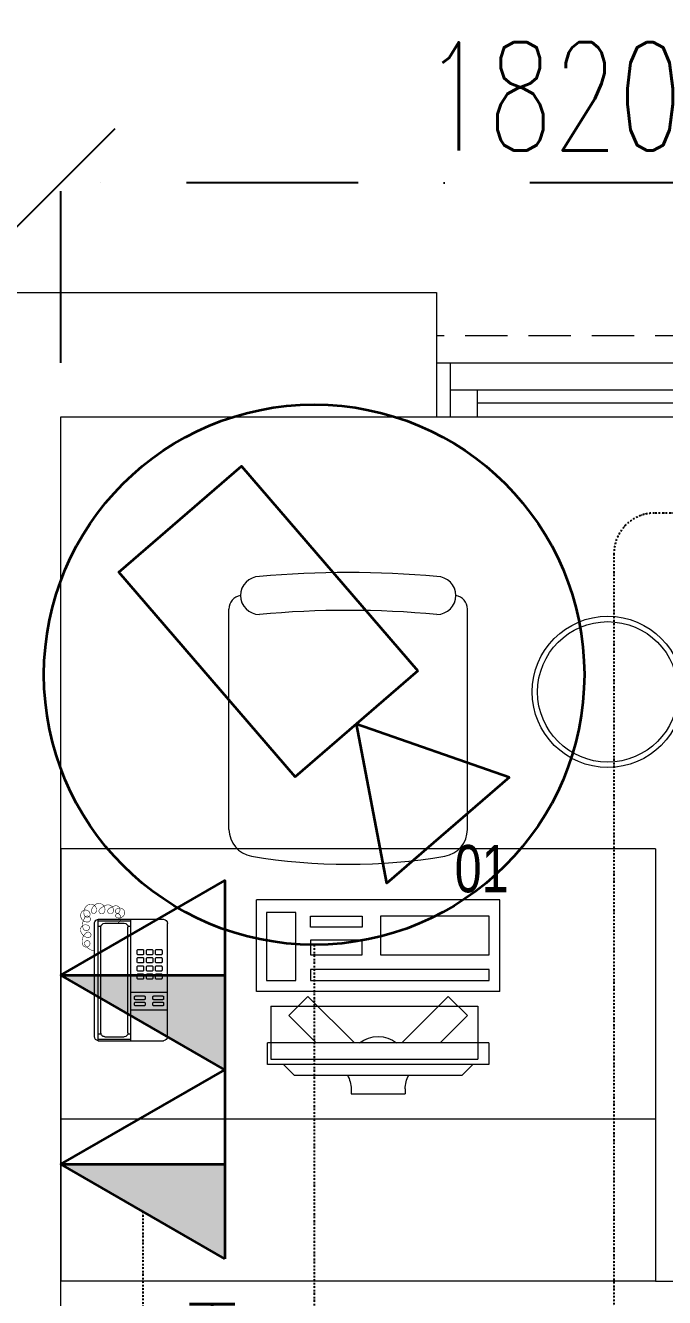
# Model space of a CAD drawing. Header units: inches. Extents: x -12418 to 57169, y -29325 to 19878.
# Drawn here: x 37112 to 38295, y 6942 to 9297 of the extents above; entities that cross this region are included whole.
import ezdxf

# ---------------------------------------------------------------- set-up
doc = ezdxf.new("R2010")
doc.units = ezdxf.units.IN
doc.header["$LTSCALE"] = 25
doc.header["$MEASUREMENT"] = 0
doc.linetypes.add('00-Ground Floor$0$HIDDEN2', pattern=[0.1875, 0.125, -0.0625])
doc.linetypes.add('DASHDOT', pattern=[25.4, 12.7, -6.35, 0, -6.35])
doc.layers.get('0').update_dxf_attribs({"color": 8})
doc.layers.get('Defpoints').update_dxf_attribs({"color": 8})
for name, color, linetype, lineweight in [('00-Ground Floor$0$72_EGR_EQP_TAG', 142, 'Continuous', 5), ('00-Ground Floor$0$Aluminum', 251, 'Continuous', 5), ('00-Ground Floor$0$LOADING', 253, 'Continuous', 5), ('00-Ground Floor$0$Proj', 251, 'Continuous', 5), ('00-Ground Floor$0$Walls', 251, 'Continuous', 5), ('E-LITE-CLNG-CNDT', 6, 'DASHDOT', 35), ('T-DATA-CLNG-COND', 51, 'DASHDOT', 25), ('T-DATA-DEVC-TYPE', 2, 'Continuous', 25), ('T-DATA-DIM', 251, 'DASHDOT', 25), ('T-DATA-DIM @ 100', 251, 'DASHDOT', 25), ('T-DATA-WALL @ 100', 33, 'Continuous', 35), ('T-SERT-CLNG @ 100', 60, 'Continuous', 35)]:
    doc.layers.add(name, color=color, linetype=linetype, lineweight=lineweight)
doc.styles.add('00-Ground Floor$0$X3G_ENTITY_257CFD', font='swisscl.ttf', dxfattribs={"height": 200})
doc.styles.add('DC_Simplex', font='SIMPLEX.shx', dxfattribs={"width": 0.7})
doc.dimstyles.new('DevCad-MM', dxfattribs={"dimscale": 0.01, "dimtxt": 2, "dimasz": 2, "dimexe": 1, "dimexo": 1, "dimgap": 0.6, "dimtad": 1, "dimdec": 0, "dimrnd": 10, "dimzin": 1, "dimdsep": 46, "dimtxsty": 'DC_Simplex', "dimblk1": 'OBLIQUE', "dimblk2": 'OBLIQUE', "dimsah": 1, "dimcen": 3, "dimclrd": 256, "dimclre": 256, "dimclrt": 45, "dimadec": 0, "dimazin": 0, "dimtfac": 1, "dimtdec": 0, "dimtix": 1, "dimtmove": 2, "dimatfit": 2, "dimldrblk": 'OBLIQUE', "dimfxl": 1, "dimtolj": 1, "dimtzin": 0, "dimarcsym": 0})

# ---------------------------------------------------------------- blocks, each defined once
blk = doc.blocks.new('00-Ground Floor$0$GF21021-P')
for p, q in [((-0.2207, 0.4756), (-0.2207, 0.0675)), ((0.2205, 0.4756), (0.2205, 0.0675))]:
    blk.add_line(p, q)
for centre, radius, start, end in [((-0.1707, 0.4756), 0.05, 99.6329, 180), ((-0.0001, -0.5295), 1.0695, 80.3671, 99.6329), ((0.1705, 0.4756), 0.05, 0, 80.3671), ((-0.1643, 0.0425), 0.0351, 90, 270), ((0, 1.8467), 1.7767, 264.6946, 275.3053), ((0.1641, 0.0425), 0.0351, 270, 90), ((-0.1957, 0.0675), 0.025, 180, 261.4721), ((0.1955, 0.0675), 0.025, 278.5279, 0), ((0, 1.8314), 1.8314, 264.8532, 275.147)]:
    blk.add_arc(centre, radius, start, end)
blk = doc.blocks.new('00-Ground Floor$0$DM20079-P')
at = {"color": 0}
for p, q in [((-0.0686, 0.217), (-0.0686, 0.008)), ((-0.0616, 0.225), (0.0594, 0.225)), ((-0.0616, 0.225), (-0.0616, 0)), ((-0.0616, 0.222), (-0.0016, 0.222)), ((-0.0616, 0.212), (-0.0565, 0.212)), ((-0.0496, 0.2175), (-0.0136, 0.2175)), ((-0.0068, 0.212), (-0.0016, 0.212)), ((-0.0016, 0.225), (-0.0016, 0)), ((0.0664, 0.217), (0.0664, 0.008)), ((-0.0566, 0.2105), (-0.0566, 0.0145)), ((-0.0066, 0.2105), (-0.0066, 0.0145)), ((-0.0016, 0.1675), (0.0664, 0.1675)), ((-0.0016, 0.135), (0.0664, 0.135)), ((-0.0616, 0.013), (-0.0565, 0.013)), ((-0.0616, 0.003), (-0.0016, 0.003)), ((-0.0594, 0), (0.0594, 0)), ((-0.0496, 0.0075), (-0.0136, 0.0075)), ((-0.0068, 0.013), (-0.0016, 0.013))]:
    blk.add_line(p, q, dxfattribs=at)
for points in [[(0.0074, 0.1605, 0.414214), (0.0054, 0.1585), (0.0054, 0.1555, 0.414214), (0.0074, 0.1535), (0.0234, 0.1535, 0.414214), (0.0254, 0.1555), (0.0254, 0.1585, 0.414214), (0.0234, 0.1605)], [(0.0234, 0.142, 0.414214), (0.0254, 0.144), (0.0254, 0.147, 0.414214), (0.0234, 0.149), (0.0074, 0.149, 0.414214), (0.0054, 0.147), (0.0054, 0.144, 0.414214), (0.0074, 0.142)], [(0.0574, 0.1535, 0.414214), (0.0594, 0.1555), (0.0594, 0.1585, 0.414214), (0.0574, 0.1605), (0.0414, 0.1605, 0.414214), (0.0394, 0.1585), (0.0394, 0.1555, 0.414214), (0.0414, 0.1535)], [(0.0574, 0.142, 0.414214), (0.0594, 0.144), (0.0594, 0.147, 0.414214), (0.0574, 0.149), (0.0414, 0.149, 0.414214), (0.0394, 0.147), (0.0394, 0.144, 0.414214), (0.0414, 0.142)], [(0.0104, 0.103, 0.414214), (0.0124, 0.101), (0.0204, 0.101, 0.414214), (0.0224, 0.103), (0.0224, 0.109, 0.414214), (0.0204, 0.111), (0.0124, 0.111, 0.414214), (0.0104, 0.109)], [(0.0104, 0.088, 0.414214), (0.0124, 0.086), (0.0204, 0.086, 0.414214), (0.0224, 0.088), (0.0224, 0.094, 0.414214), (0.0204, 0.096), (0.0124, 0.096, 0.414214), (0.0104, 0.094)], [(0.0274, 0.103, 0.414214), (0.0294, 0.101), (0.0374, 0.101, 0.414214), (0.0394, 0.103), (0.0394, 0.109, 0.414214), (0.0374, 0.111), (0.0294, 0.111, 0.414214), (0.0274, 0.109)], [(0.0274, 0.088, 0.414214), (0.0294, 0.086), (0.0374, 0.086, 0.414214), (0.0394, 0.088), (0.0394, 0.094, 0.414214), (0.0374, 0.096), (0.0294, 0.096, 0.414214), (0.0274, 0.094)], [(0.0444, 0.103, 0.414214), (0.0464, 0.101), (0.0544, 0.101, 0.414214), (0.0564, 0.103), (0.0564, 0.109, 0.414214), (0.0544, 0.111), (0.0464, 0.111, 0.414214), (0.0444, 0.109)], [(0.0444, 0.088, 0.414214), (0.0464, 0.086), (0.0544, 0.086, 0.414214), (0.0564, 0.088), (0.0564, 0.094, 0.414214), (0.0544, 0.096), (0.0464, 0.096, 0.414214), (0.0444, 0.094)], [(0.0104, 0.073, 0.414214), (0.0124, 0.071), (0.0204, 0.071, 0.414214), (0.0224, 0.073), (0.0224, 0.079, 0.414214), (0.0204, 0.081), (0.0124, 0.081, 0.414214), (0.0104, 0.079)], [(0.0274, 0.073, 0.414214), (0.0294, 0.071), (0.0374, 0.071, 0.414214), (0.0394, 0.073), (0.0394, 0.079, 0.414214), (0.0374, 0.081), (0.0294, 0.081, 0.414214), (0.0274, 0.079)], [(0.0444, 0.073, 0.414214), (0.0464, 0.071), (0.0544, 0.071, 0.414214), (0.0564, 0.073), (0.0564, 0.079, 0.414214), (0.0544, 0.081), (0.0464, 0.081, 0.414214), (0.0444, 0.079)], [(0.0104, 0.058, 0.414214), (0.0124, 0.056), (0.0204, 0.056, 0.414214), (0.0224, 0.058), (0.0224, 0.064, 0.414214), (0.0204, 0.066), (0.0124, 0.066, 0.414214), (0.0104, 0.064)], [(0.0274, 0.058, 0.414214), (0.0294, 0.056), (0.0374, 0.056, 0.414214), (0.0394, 0.058), (0.0394, 0.064, 0.414214), (0.0374, 0.066), (0.0294, 0.066, 0.414214), (0.0274, 0.064)], [(0.0444, 0.058, 0.414214), (0.0464, 0.056), (0.0544, 0.056, 0.414214), (0.0564, 0.058), (0.0564, 0.064, 0.414214), (0.0544, 0.066), (0.0464, 0.066, 0.414214), (0.0444, 0.064)]]:
    blk.add_lwpolyline(points, format="xyb", close=True, dxfattribs=at)
at = {"color": 0, "const_width": 0.001}
blk.add_lwpolyline([(-0.0686, 0.059, 0.184574), (-0.0861, 0.0478, 1.44364), (-0.0769, 0.0452, 0.837915), (-0.0907, 0.0465, 0.30536), (-0.0835, 0.0248, 1.584726), (-0.0815, 0.034, 0.253153), (-0.094, 0.0228, 0.874198), (-0.0776, 0.0142, 0.915253), (-0.0897, 0.0168, 0.223821), (-0.0874, -0.0011, 1.703343), (-0.0796, 0.005, 0.588962), (-0.0934, -0.0114, 0.717795), (-0.0769, -0.0108, 0.983104), (-0.0875, -0.0075, 0.326362), (-0.0815, -0.0259, 0.758716), (-0.0657, -0.0134, 0.906186), (-0.0743, -0.016, 0.189488), (-0.067, -0.0272, 0.7948), (-0.0506, -0.0127, 1.223996), (-0.0585, -0.0193, 0.072149), (-0.0473, -0.0259, 0.645886), (-0.0341, -0.0134, 1.366917), (-0.042, -0.0193, 0.078415), (-0.0315, -0.0246, 0.723006), (-0.0229, -0.0127, 1.105484), (-0.0289, -0.018, 0.327892), (-0.017, -0.0193, 0.446638), (-0.0144, -0.0068, 0.327263), (-0.0269, -0.0029, 1.240441), (-0.0229, -0.0094, 0.611307), (-0.0278, 0.0075)], format="xyb", dxfattribs=at)
at = {"color": 0}
for centre, radius, start, end in [((-0.0605, 0.217), 0.00813, 97.9633, 179.6649), ((-0.0496, 0.2105), 0.007, 90, 180), ((-0.0136, 0.2105), 0.007, 0, 90), ((0.0582, 0.217), 0.00813, 0.3351, 82.0367), ((-0.0605, 0.008), 0.00813, 180.3351, 277.9633), ((-0.0496, 0.0145), 0.007, 180, 270), ((-0.0136, 0.0145), 0.007, 270, 0), ((0.0582, 0.008), 0.00813, 277.9633, 359.6649)]:
    blk.add_arc(centre, radius, start, end, dxfattribs=at)
blk = doc.blocks.new('00-Ground Floor$0$WM00001-P')
at = {"layer": '00-Ground Floor$0$LOADING'}
for radius in [0.14, 0.13]:
    blk.add_circle((0, 0), radius, dxfattribs=at)
blk = doc.blocks.new('00-Ground Floor$0$ITCWLS1-P')
at = {"layer": '00-Ground Floor$0$LOADING'}
for p, q in [((-0.17, 0.45), (-0.17, 0)), ((-0.17, 0.45), (0, 0.45)), ((0, 0.45), (0, 0)), ((-0.2651, 0.43, 0), (-0.3051, 0.43, 0)), ((-0.3051, 0.43, 0), (-0.3051, 0.02, 0)), ((-0.2651, 0.43, 0), (-0.2651, 0.02, 0)), ((-0.1496, 0.4305), (-0.1291, 0.4305)), ((-0.1291, 0.4305), (-0.1291, 0.4089)), ((-0.197, 0.4094), (-0.295, 0.4094)), ((-0.295, 0.0264), (-0.295, 0.4094)), ((-0.197, 0.0264), (-0.197, 0.4094)), ((-0.3251, 0.38, 0), (-0.3051, 0.4, 0)), ((-0.3251, 0.38, 0), (-0.3251, 0.07, 0)), ((-0.3503, 0.275), (-0.3596, 0.275)), ((-0.3596, 0.175), (-0.3596, 0.275)), ((-0.3503, 0.175), (-0.3596, 0.175)), ((-0.3251, 0.07, 0), (-0.3051, 0.05, 0)), ((-0.197, 0.0264), (-0.295, 0.0264)), ((-0.3051, 0.02, 0), (-0.2651, 0.02, 0)), ((-0.17, 0), (0, 0))]:
    blk.add_line(p, q, dxfattribs=at)
at = {"layer": '00-Ground Floor$0$LOADING', "extrusion": (2.48281e-10, 3.18408e-10, -1)}
for p, q in [((-0.2651, 0.3395), (-0.2144, 0.3902)), ((-0.1791, 0.3548), (-0.2144, 0.3902)), ((-0.2651, 0.2688), (-0.1791, 0.3548))]:
    blk.add_line(p, q, dxfattribs=at)
at = {"layer": '00-Ground Floor$0$LOADING', "extrusion": (2.48281e-10, -3.18408e-10, -1)}
for p, q in [((-0.2651, 0.1812), (-0.1791, 0.0952)), ((-0.2651, 0.1105), (-0.2144, 0.0598)), ((-0.1791, 0.0952), (-0.2144, 0.0598))]:
    blk.add_line(p, q, dxfattribs=at)
at = {"layer": '00-Ground Floor$0$LOADING'}
for points in [[(-0.1291, 0.4089), (-0.1291, 0.1), (-0.1496, 0.1), (-0.1496, 0.4305)], [(-0.1496, 0.1), (-0.1496, 0.1), (-0.1496, 0.1), (-0.1496, 0.1), (-0.1496, 0.1), (-0.1496, 0.1), (-0.1496, 0.1), (-0.1496, 0.1), (-0.1496, 0.1)], [(-0.1496, 0.1), (-0.1496, 0.1), (-0.1496, 0.1), (-0.1496, 0.1), (-0.1496, 0.1), (-0.1496, 0.1), (-0.1496, 0.1), (-0.1496, 0.1), (-0.1496, 0.1), (-0.1496, 0.1), (-0.1496, 0.1), (-0.1496, 0.1), (-0.1496, 0.1), (-0.1496, 0.1), (-0.1496, 0.1), (-0.1496, 0.1), (-0.1496, 0.1), (-0.1496, 0.1)], [(-0.1496, 0.1), (-0.1496, 0.1), (-0.1496, 0.1), (-0.1496, 0.1), (-0.1496, 0.1), (-0.1496, 0.1), (-0.1496, 0.1), (-0.1496, 0.1), (-0.1496, 0.1), (-0.1496, 0.1)], [(-0.1496, 0.1), (-0.1496, 0.1), (-0.1496, 0.1), (-0.1496, 0.1), (-0.1496, 0.1), (-0.1496, 0.1), (-0.1496, 0.1)], [(-0.1496, 0.1), (-0.1496, 0.1), (-0.1496, 0.1), (-0.1496, 0.1), (-0.1496, 0.1), (-0.1496, 0.1), (-0.1496, 0.1), (-0.1496, 0.1), (-0.1496, 0.1), (-0.1496, 0.1)], [(-0.1496, 0.1), (-0.1496, 0.1), (-0.1496, 0.1), (-0.1496, 0.1), (-0.1496, 0.1), (-0.1496, 0.1), (-0.1496, 0.1), (-0.1496, 0.1), (-0.1496, 0.1), (-0.1496, 0.1), (-0.1496, 0.1), (-0.1496, 0.1), (-0.1496, 0.1), (-0.1496, 0.1), (-0.1496, 0.1)], [(-0.1496, 0.1), (-0.1496, 0.1), (-0.1496, 0.1), (-0.1496, 0.1), (-0.1496, 0.1), (-0.1496, 0.1), (-0.1496, 0.1), (-0.1496, 0.1), (-0.1496, 0.1), (-0.1496, 0.1)], [(-0.1496, 0.1), (-0.1496, 0.1), (-0.1496, 0.1), (-0.1496, 0.1), (-0.1496, 0.1), (-0.1496, 0.1), (-0.1496, 0.1), (-0.1496, 0.1), (-0.1496, 0.1), (-0.1496, 0.1)], [(-0.1496, 0.1), (-0.1496, 0.1), (-0.1496, 0.1), (-0.1496, 0.1), (-0.1496, 0.1), (-0.1496, 0.1), (-0.1496, 0.1), (-0.1496, 0.1), (-0.1496, 0.1), (-0.1496, 0.1), (-0.1496, 0.1), (-0.1496, 0.1), (-0.1496, 0.1), (-0.1496, 0.1), (-0.1496, 0.1), (-0.1496, 0.1), (-0.1496, 0.1), (-0.1496, 0.1), (-0.1496, 0.1), (-0.1496, 0.1), (-0.1496, 0.1), (-0.1496, 0.1), (-0.1496, 0.1), (-0.1496, 0.1), (-0.1496, 0.1), (-0.1496, 0.1), (-0.1496, 0.1), (-0.1496, 0.1), (-0.1496, 0.1), (-0.1496, 0.1), (-0.1496, 0.1), (-0.1496, 0.1), (-0.1496, 0.1), (-0.1496, 0.1), (-0.1496, 0.1), (-0.1496, 0.1), (-0.1496, 0.1), (-0.1496, 0.1), (-0.1496, 0.1), (-0.1496, 0.1), (-0.1496, 0.1), (-0.1496, 0.1), (-0.1496, 0.1), (-0.1496, 0.1), (-0.1496, 0.1), (-0.1496, 0.1), (-0.1496, 0.1), (-0.1496, 0.1), (-0.1496, 0.1), (-0.1496, 0.1), (-0.1496, 0.1), (-0.1496, 0.1), (-0.1496, 0.1), (-0.1496, 0.1)], [(-0.1496, 0.1), (-0.1496, 0.1), (-0.1496, 0.1), (-0.1496, 0.1), (-0.1496, 0.1), (-0.1496, 0.1), (-0.1496, 0.1), (-0.1496, 0.1), (-0.1496, 0.1), (-0.1496, 0.1), (-0.1496, 0.1), (-0.1496, 0.1), (-0.1496, 0.1), (-0.1496, 0.1), (-0.1496, 0.1), (-0.1496, 0.1), (-0.1496, 0.1), (-0.1496, 0.1), (-0.1496, 0.1), (-0.1496, 0.1), (-0.1496, 0.1), (-0.1496, 0.1), (-0.1496, 0.1), (-0.1496, 0.1), (-0.1496, 0.1), (-0.1496, 0.1), (-0.1496, 0.1), (-0.1496, 0.1), (-0.1496, 0.1), (-0.1496, 0.1), (-0.1496, 0.1), (-0.1496, 0.1), (-0.1496, 0.1), (-0.1496, 0.1), (-0.1496, 0.1), (-0.1496, 0.1), (-0.1496, 0.1), (-0.1496, 0.1), (-0.1496, 0.1), (-0.1496, 0.1), (-0.1496, 0.1), (-0.1496, 0.1), (-0.1496, 0.1), (-0.1496, 0.1), (-0.1496, 0.1), (-0.1496, 0.1), (-0.1496, 0.1), (-0.1496, 0.1), (-0.1496, 0.1), (-0.1496, 0.1), (-0.1496, 0.1), (-0.1496, 0.1), (-0.1496, 0.1), (-0.1496, 0.1), (-0.1496, 0.1), (-0.1496, 0.1), (-0.1496, 0.1), (-0.1496, 0.1), (-0.1496, 0.1), (-0.1496, 0.1), (-0.1496, 0.1), (-0.1496, 0.1), (-0.1496, 0.1), (-0.1496, 0.1), (-0.1496, 0.1), (-0.1496, 0.1), (-0.1496, 0.1), (-0.1496, 0.1), (-0.1496, 0.1), (-0.1496, 0.1), (-0.1496, 0.1), (-0.1496, 0.1), (-0.1496, 0.1), (-0.1496, 0.1), (-0.1496, 0.1), (-0.1496, 0.1), (-0.1496, 0.1), (-0.1496, 0.1), (-0.1496, 0.1), (-0.1496, 0.1), (-0.1496, 0.1), (-0.1496, 0.1), (-0.1496, 0.1), (-0.1496, 0.1), (-0.1496, 0.1), (-0.1496, 0.1), (-0.1496, 0.1), (-0.1496, 0.1), (-0.1496, 0.1)], [(-0.1496, 0.1), (-0.1496, 0.1), (-0.1496, 0.1), (-0.1496, 0.1), (-0.1496, 0.1), (-0.1496, 0.1), (-0.1496, 0.1), (-0.1496, 0.1), (-0.1496, 0.1), (-0.1496, 0.1), (-0.1496, 0.1), (-0.1496, 0.1)], [(-0.1496, 0.1), (-0.1496, 0.1), (-0.1496, 0.1), (-0.1496, 0.1), (-0.1496, 0.1), (-0.1496, 0.1), (-0.1496, 0.1)], [(-0.1496, 0.1), (-0.1496, 0.1), (-0.1496, 0.1), (-0.1496, 0.1), (-0.1496, 0.1), (-0.1496, 0.1), (-0.1496, 0.1), (-0.1496, 0.1), (-0.1496, 0.1), (-0.1496, 0.1), (-0.1496, 0.1), (-0.1496, 0.1), (-0.1496, 0.1), (-0.1496, 0.1), (-0.1496, 0.1), (-0.1496, 0.1), (-0.1496, 0.1)], [(-0.1496, 0.1), (-0.1496, 0.1), (-0.1496, 0.1), (-0.1496, 0.1), (-0.1496, 0.1), (-0.1496, 0.1), (-0.1496, 0.1), (-0.1496, 0.1), (-0.1496, 0.1), (-0.1496, 0.1), (-0.1496, 0.1), (-0.1496, 0.1), (-0.1496, 0.1), (-0.1496, 0.1), (-0.1496, 0.1), (-0.1496, 0.1), (-0.1496, 0.1), (-0.1496, 0.1), (-0.1496, 0.1), (-0.1496, 0.1), (-0.1496, 0.1), (-0.1496, 0.1), (-0.1496, 0.1), (-0.1496, 0.1), (-0.1496, 0.1), (-0.1496, 0.1), (-0.1496, 0.1), (-0.1496, 0.1), (-0.1496, 0.1), (-0.1496, 0.1), (-0.1496, 0.1), (-0.1496, 0.1), (-0.1496, 0.1), (-0.1496, 0.1), (-0.1496, 0.1), (-0.1496, 0.1), (-0.1496, 0.1), (-0.1496, 0.1), (-0.1496, 0.1), (-0.1496, 0.1), (-0.1496, 0.1), (-0.1496, 0.1), (-0.1496, 0.1), (-0.1496, 0.1), (-0.1496, 0.1), (-0.1496, 0.1), (-0.1496, 0.1), (-0.1496, 0.1), (-0.1496, 0.1), (-0.1496, 0.1), (-0.1496, 0.1), (-0.1496, 0.1), (-0.1496, 0.1), (-0.1496, 0.1), (-0.1496, 0.1), (-0.1496, 0.1), (-0.1496, 0.1), (-0.1496, 0.1), (-0.1496, 0.1), (-0.1496, 0.1), (-0.1496, 0.1), (-0.1496, 0.1), (-0.1496, 0.1), (-0.1496, 0.1), (-0.1496, 0.1), (-0.1496, 0.1), (-0.1496, 0.1), (-0.1496, 0.1), (-0.1496, 0.1), (-0.1496, 0.1), (-0.1496, 0.1), (-0.1496, 0.1), (-0.1496, 0.1), (-0.1496, 0.1), (-0.1496, 0.1), (-0.1496, 0.1), (-0.1496, 0.1), (-0.1496, 0.1), (-0.1496, 0.1), (-0.1496, 0.1), (-0.1496, 0.1), (-0.1496, 0.1), (-0.1496, 0.1), (-0.1496, 0.1), (-0.1496, 0.1), (-0.1496, 0.1), (-0.1496, 0.1), (-0.1496, 0.1), (-0.1496, 0.1), (-0.1496, 0.1), (-0.1496, 0.1), (-0.1496, 0.1), (-0.1496, 0.1), (-0.1496, 0.1), (-0.1496, 0.1), (-0.1496, 0.1), (-0.1496, 0.1), (-0.1496, 0.1), (-0.1496, 0.1), (-0.1496, 0.1), (-0.1496, 0.1), (-0.1496, 0.1), (-0.1496, 0.1), (-0.1496, 0.1), (-0.1496, 0.1), (-0.1496, 0.1), (-0.1496, 0.1), (-0.1496, 0.1), (-0.1496, 0.1), (-0.1496, 0.1), (-0.1496, 0.1)], [(-0.1496, 0.1), (-0.1496, 0.1), (-0.1496, 0.1), (-0.1496, 0.1), (-0.1496, 0.1), (-0.1496, 0.1), (-0.1496, 0.1), (-0.1496, 0.1)]]:
    blk.add_lwpolyline(points, dxfattribs=at)
for points in [[(-0.1019, 0.4305), (-0.0304, 0.4305), (-0.0304, 0.2294), (-0.1019, 0.2294)], [(-0.1019, 0.1954), (-0.0747, 0.1954), (-0.0747, 0.1), (-0.1019, 0.1)], [(-0.0304, 0.1954), (-0.0508, 0.1954), (-0.0508, 0.1), (-0.0304, 0.1)], [(-0.1496, 0.1), (-0.1496, 0.1), (-0.1496, 0.1), (-0.1496, 0.1), (-0.1496, 0.1), (-0.1496, 0.1), (-0.1496, 0.1), (-0.1496, 0.1), (-0.1496, 0.1), (-0.1496, 0.1), (-0.1496, 0.1), (-0.1496, 0.1), (-0.1496, 0.1), (-0.1496, 0.1), (-0.1496, 0.1), (-0.1496, 0.1), (-0.1496, 0.1), (-0.1496, 0.1), (-0.1496, 0.1), (-0.1496, 0.1), (-0.1496, 0.1), (-0.1496, 0.1), (-0.1496, 0.1), (-0.1496, 0.1), (-0.1496, 0.1), (-0.1496, 0.1), (-0.1496, 0.1), (-0.1496, 0.1), (-0.1496, 0.1), (-0.1496, 0.1), (-0.1496, 0.1), (-0.1496, 0.1), (-0.1496, 0.1), (-0.1496, 0.1), (-0.1496, 0.1), (-0.1496, 0.1), (-0.1496, 0.1), (-0.1496, 0.1), (-0.1496, 0.1), (-0.1496, 0.1), (-0.1496, 0.1), (-0.1496, 0.1), (-0.1496, 0.1), (-0.1496, 0.1), (-0.1496, 0.1), (-0.1496, 0.1), (-0.1496, 0.1), (-0.1496, 0.1), (-0.1496, 0.1), (-0.1496, 0.1), (-0.1496, 0.1), (-0.1496, 0.1), (-0.1496, 0.1), (-0.1496, 0.1), (-0.1496, 0.1), (-0.1496, 0.1), (-0.1496, 0.1), (-0.1496, 0.1), (-0.1496, 0.1), (-0.1496, 0.1), (-0.1496, 0.1), (-0.1496, 0.1), (-0.1496, 0.1), (-0.1496, 0.1), (-0.1496, 0.1), (-0.1496, 0.1), (-0.1496, 0.1), (-0.1496, 0.1), (-0.1496, 0.1), (-0.1496, 0.1), (-0.1496, 0.1), (-0.1496, 0.1), (-0.1496, 0.1), (-0.1496, 0.1), (-0.1496, 0.1), (-0.1496, 0.1), (-0.1496, 0.1), (-0.1496, 0.1), (-0.1496, 0.1), (-0.1496, 0.1), (-0.1496, 0.1), (-0.1496, 0.1), (-0.1496, 0.1), (-0.1496, 0.1), (-0.1496, 0.1), (-0.1496, 0.1), (-0.1496, 0.1), (-0.1496, 0.1), (-0.1496, 0.1), (-0.1496, 0.1), (-0.1496, 0.1), (-0.1496, 0.1), (-0.1496, 0.1), (-0.1496, 0.1), (-0.1496, 0.1), (-0.1496, 0.1), (-0.1496, 0.1), (-0.1496, 0.1), (-0.1496, 0.1), (-0.1496, 0.1), (-0.1496, 0.1), (-0.1496, 0.1), (-0.1496, 0.1), (-0.1496, 0.1), (-0.1496, 0.1), (-0.1496, 0.1), (-0.1496, 0.1), (-0.1496, 0.1), (-0.1496, 0.1), (-0.1496, 0.1), (-0.1496, 0.1), (-0.1496, 0.1), (-0.1496, 0.1), (-0.1496, 0.1), (-0.1496, 0.1), (-0.1496, 0.1), (-0.1496, 0.1), (-0.1496, 0.1), (-0.1496, 0.1), (-0.1496, 0.1), (-0.1496, 0.1), (-0.1496, 0.1), (-0.1496, 0.1), (-0.1496, 0.1), (-0.1496, 0.1), (-0.1496, 0.1), (-0.1496, 0.1), (-0.1496, 0.1), (-0.1496, 0.1), (-0.1496, 0.1), (-0.1496, 0.1), (-0.1496, 0.1), (-0.1496, 0.1), (-0.1496, 0.1), (-0.1496, 0.1), (-0.1496, 0.1), (-0.1496, 0.1), (-0.1496, 0.1), (-0.1496, 0.1), (-0.1496, 0.1), (-0.1496, 0.1), (-0.1496, 0.1), (-0.1496, 0.1), (-0.1496, 0.1), (-0.1496, 0.1), (-0.1496, 0.1), (-0.1496, 0.1), (-0.1496, 0.1), (-0.1496, 0.1), (-0.1496, 0.1), (-0.1496, 0.1), (-0.1496, 0.1), (-0.1496, 0.1), (-0.1496, 0.1), (-0.1496, 0.1), (-0.1496, 0.1), (-0.1496, 0.1), (-0.1496, 0.1), (-0.1496, 0.1), (-0.1496, 0.1), (-0.1496, 0.1), (-0.1496, 0.1), (-0.1496, 0.1), (-0.1496, 0.1), (-0.1496, 0.1), (-0.1496, 0.1), (-0.1496, 0.1), (-0.1496, 0.1), (-0.1496, 0.1), (-0.1496, 0.1), (-0.1496, 0.1), (-0.1496, 0.1), (-0.1496, 0.1), (-0.1496, 0.1), (-0.1496, 0.1), (-0.1496, 0.1), (-0.1496, 0.1), (-0.1496, 0.1), (-0.1496, 0.1), (-0.1496, 0.1), (-0.1496, 0.1), (-0.1496, 0.1), (-0.1496, 0.1), (-0.1496, 0.1), (-0.1496, 0.1), (-0.1496, 0.1), (-0.1496, 0.1), (-0.1496, 0.1), (-0.1496, 0.1), (-0.1496, 0.1), (-0.1496, 0.1), (-0.1496, 0.1), (-0.1496, 0.1), (-0.1496, 0.1), (-0.1496, 0.1), (-0.1496, 0.1), (-0.1496, 0.1), (-0.1496, 0.1), (-0.1496, 0.1), (-0.1496, 0.1), (-0.1496, 0.1), (-0.1496, 0.1), (-0.1496, 0.1), (-0.1496, 0.1), (-0.1496, 0.1), (-0.1496, 0.1), (-0.1496, 0.1), (-0.1496, 0.1), (-0.1496, 0.1), (-0.1496, 0.1), (-0.1496, 0.1), (-0.1496, 0.1), (-0.1496, 0.1), (-0.1496, 0.1), (-0.1496, 0.1), (-0.1496, 0.1), (-0.1496, 0.1), (-0.1496, 0.1), (-0.1496, 0.1), (-0.1496, 0.1), (-0.1496, 0.1), (-0.1496, 0.1), (-0.1496, 0.1), (-0.1496, 0.1), (-0.1496, 0.1), (-0.1496, 0.1), (-0.1496, 0.1), (-0.1496, 0.1), (-0.1496, 0.1), (-0.1496, 0.1), (-0.1496, 0.1), (-0.1496, 0.1), (-0.1496, 0.1), (-0.1496, 0.1), (-0.1496, 0.1), (-0.1496, 0.1), (-0.1496, 0.1), (-0.1496, 0.1), (-0.1496, 0.1), (-0.1496, 0.1), (-0.1496, 0.1), (-0.1496, 0.1), (-0.1496, 0.1), (-0.1496, 0.1), (-0.1496, 0.1), (-0.1496, 0.1), (-0.1496, 0.1), (-0.1496, 0.1), (-0.1496, 0.1), (-0.1496, 0.1), (-0.1496, 0.1), (-0.1496, 0.1), (-0.1496, 0.1), (-0.1496, 0.1), (-0.1496, 0.1), (-0.1496, 0.1), (-0.1496, 0.1), (-0.1496, 0.1), (-0.1496, 0.1), (-0.1496, 0.1), (-0.1496, 0.1), (-0.1496, 0.1), (-0.1496, 0.1), (-0.1496, 0.1), (-0.1496, 0.1), (-0.1496, 0.1), (-0.1496, 0.1), (-0.1496, 0.1), (-0.1496, 0.1), (-0.1496, 0.1), (-0.1496, 0.1), (-0.1496, 0.1), (-0.1496, 0.1), (-0.1496, 0.1), (-0.1496, 0.1), (-0.1496, 0.1), (-0.1496, 0.1)], [(-0.1496, 0.1), (-0.1496, 0.1), (-0.1496, 0.1), (-0.1496, 0.1), (-0.1496, 0.1), (-0.1496, 0.1), (-0.1496, 0.1), (-0.1496, 0.1), (-0.1496, 0.1), (-0.1496, 0.1), (-0.1496, 0.1), (-0.1496, 0.1), (-0.1496, 0.1), (-0.1496, 0.1), (-0.1496, 0.1), (-0.1496, 0.1), (-0.1496, 0.1), (-0.1496, 0.1), (-0.1496, 0.1), (-0.1496, 0.1), (-0.1496, 0.1), (-0.1496, 0.1), (-0.1496, 0.1), (-0.1496, 0.1), (-0.1496, 0.1), (-0.1496, 0.1), (-0.1496, 0.1), (-0.1496, 0.1), (-0.1496, 0.1), (-0.1496, 0.1), (-0.1496, 0.1), (-0.1496, 0.1), (-0.1496, 0.1), (-0.1496, 0.1), (-0.1496, 0.1), (-0.1496, 0.1), (-0.1496, 0.1), (-0.1496, 0.1), (-0.1496, 0.1), (-0.1496, 0.1), (-0.1496, 0.1), (-0.1496, 0.1), (-0.1496, 0.1), (-0.1496, 0.1), (-0.1496, 0.1), (-0.1496, 0.1), (-0.1496, 0.1), (-0.1496, 0.1), (-0.1496, 0.1), (-0.1496, 0.1), (-0.1496, 0.1), (-0.1496, 0.1), (-0.1496, 0.1), (-0.1496, 0.1), (-0.1496, 0.1), (-0.1496, 0.1), (-0.1496, 0.1), (-0.1496, 0.1), (-0.1496, 0.1), (-0.1496, 0.1), (-0.1496, 0.1), (-0.1496, 0.1), (-0.1496, 0.1), (-0.1496, 0.1), (-0.1496, 0.1), (-0.1496, 0.1), (-0.1496, 0.1), (-0.1496, 0.1), (-0.1496, 0.1), (-0.1496, 0.1), (-0.1496, 0.1), (-0.1496, 0.1), (-0.1496, 0.1), (-0.1496, 0.1), (-0.1496, 0.1), (-0.1496, 0.1), (-0.1496, 0.1), (-0.1496, 0.1), (-0.1496, 0.1), (-0.1496, 0.1), (-0.1496, 0.1), (-0.1496, 0.1), (-0.1496, 0.1), (-0.1496, 0.1), (-0.1496, 0.1), (-0.1496, 0.1), (-0.1496, 0.1), (-0.1496, 0.1), (-0.1496, 0.1), (-0.1496, 0.1), (-0.1496, 0.1), (-0.1496, 0.1), (-0.1496, 0.1), (-0.1496, 0.1), (-0.1496, 0.1), (-0.1496, 0.1), (-0.1496, 0.1), (-0.1496, 0.1), (-0.1496, 0.1), (-0.1496, 0.1), (-0.1496, 0.1), (-0.1496, 0.1), (-0.1496, 0.1), (-0.1496, 0.1), (-0.1496, 0.1), (-0.1496, 0.1), (-0.1496, 0.1), (-0.1496, 0.1), (-0.1496, 0.1), (-0.1496, 0.1), (-0.1496, 0.1), (-0.1496, 0.1), (-0.1496, 0.1), (-0.1496, 0.1), (-0.1496, 0.1), (-0.1496, 0.1), (-0.1496, 0.1), (-0.1496, 0.1), (-0.1496, 0.1), (-0.1496, 0.1), (-0.1496, 0.1), (-0.1496, 0.1), (-0.1496, 0.1), (-0.1496, 0.1), (-0.1496, 0.1), (-0.1496, 0.1), (-0.1496, 0.1), (-0.1496, 0.1), (-0.1496, 0.1), (-0.1496, 0.1), (-0.1496, 0.1), (-0.1496, 0.1), (-0.1496, 0.1), (-0.1496, 0.1), (-0.1496, 0.1), (-0.1496, 0.1), (-0.1496, 0.1), (-0.1496, 0.1), (-0.1496, 0.1), (-0.1496, 0.1), (-0.1496, 0.1), (-0.1496, 0.1), (-0.1496, 0.1), (-0.1496, 0.1), (-0.1496, 0.1), (-0.1496, 0.1), (-0.1496, 0.1), (-0.1496, 0.1), (-0.1496, 0.1), (-0.1496, 0.1), (-0.1496, 0.1), (-0.1496, 0.1), (-0.1496, 0.1), (-0.1496, 0.1), (-0.1496, 0.1), (-0.1496, 0.1), (-0.1496, 0.1), (-0.1496, 0.1), (-0.1496, 0.1), (-0.1496, 0.1), (-0.1496, 0.1), (-0.1496, 0.1), (-0.1496, 0.1), (-0.1496, 0.1), (-0.1496, 0.1), (-0.1496, 0.1), (-0.1496, 0.1), (-0.1496, 0.1), (-0.1496, 0.1), (-0.1496, 0.1), (-0.1496, 0.1), (-0.1496, 0.1), (-0.1496, 0.1), (-0.1496, 0.1), (-0.1496, 0.1), (-0.1496, 0.1), (-0.1496, 0.1), (-0.1496, 0.1), (-0.1496, 0.1), (-0.1496, 0.1), (-0.1496, 0.1), (-0.1496, 0.1), (-0.1496, 0.1), (-0.1496, 0.1), (-0.1496, 0.1), (-0.1496, 0.1), (-0.1496, 0.1), (-0.1496, 0.1), (-0.1496, 0.1), (-0.1496, 0.1), (-0.1496, 0.1), (-0.1496, 0.1), (-0.1496, 0.1), (-0.1496, 0.1), (-0.1496, 0.1), (-0.1496, 0.1), (-0.1496, 0.1), (-0.1496, 0.1), (-0.1496, 0.1), (-0.1496, 0.1), (-0.1496, 0.1), (-0.1496, 0.1), (-0.1496, 0.1), (-0.1496, 0.1), (-0.1496, 0.1), (-0.1496, 0.1), (-0.1496, 0.1), (-0.1496, 0.1), (-0.1496, 0.1), (-0.1496, 0.1), (-0.1496, 0.1), (-0.1496, 0.1), (-0.1496, 0.1), (-0.1496, 0.1)], [(-0.1496, 0.1), (-0.1496, 0.1), (-0.1496, 0.1), (-0.1496, 0.1), (-0.1496, 0.1), (-0.1496, 0.1), (-0.1496, 0.1), (-0.1496, 0.1), (-0.1496, 0.1), (-0.1496, 0.1), (-0.1496, 0.1), (-0.1496, 0.1), (-0.1496, 0.1), (-0.1496, 0.1), (-0.1496, 0.1), (-0.1496, 0.1), (-0.1496, 0.1), (-0.1496, 0.1), (-0.1496, 0.1), (-0.1496, 0.1), (-0.1496, 0.1), (-0.1496, 0.1), (-0.1496, 0.1), (-0.1496, 0.1), (-0.1496, 0.1), (-0.1496, 0.1), (-0.1496, 0.1), (-0.1496, 0.1), (-0.1496, 0.1), (-0.1496, 0.1), (-0.1496, 0.1), (-0.1496, 0.1), (-0.1496, 0.1), (-0.1496, 0.1), (-0.1496, 0.1), (-0.1496, 0.1), (-0.1496, 0.1), (-0.1496, 0.1), (-0.1496, 0.1), (-0.1496, 0.1), (-0.1496, 0.1), (-0.1496, 0.1), (-0.1496, 0.1), (-0.1496, 0.1), (-0.1496, 0.1), (-0.1496, 0.1), (-0.1496, 0.1), (-0.1496, 0.1), (-0.1496, 0.1), (-0.1496, 0.1), (-0.1496, 0.1), (-0.1496, 0.1), (-0.1496, 0.1), (-0.1496, 0.1), (-0.1496, 0.1), (-0.1496, 0.1), (-0.1496, 0.1), (-0.1496, 0.1), (-0.1496, 0.1), (-0.1496, 0.1), (-0.1496, 0.1), (-0.1496, 0.1), (-0.1496, 0.1), (-0.1496, 0.1), (-0.1496, 0.1), (-0.1496, 0.1), (-0.1496, 0.1), (-0.1496, 0.1), (-0.1496, 0.1), (-0.1496, 0.1), (-0.1496, 0.1), (-0.1496, 0.1), (-0.1496, 0.1), (-0.1496, 0.1), (-0.1496, 0.1), (-0.1496, 0.1), (-0.1496, 0.1), (-0.1496, 0.1), (-0.1496, 0.1), (-0.1496, 0.1), (-0.1496, 0.1), (-0.1496, 0.1), (-0.1496, 0.1), (-0.1496, 0.1), (-0.1496, 0.1), (-0.1496, 0.1), (-0.1496, 0.1), (-0.1496, 0.1), (-0.1496, 0.1), (-0.1496, 0.1), (-0.1496, 0.1), (-0.1496, 0.1), (-0.1496, 0.1), (-0.1496, 0.1), (-0.1496, 0.1), (-0.1496, 0.1), (-0.1496, 0.1), (-0.1496, 0.1), (-0.1496, 0.1), (-0.1496, 0.1), (-0.1496, 0.1), (-0.1496, 0.1), (-0.1496, 0.1), (-0.1496, 0.1), (-0.1496, 0.1), (-0.1496, 0.1), (-0.1496, 0.1), (-0.1496, 0.1), (-0.1496, 0.1), (-0.1496, 0.1), (-0.1496, 0.1), (-0.1496, 0.1), (-0.1496, 0.1), (-0.1496, 0.1), (-0.1496, 0.1), (-0.1496, 0.1), (-0.1496, 0.1), (-0.1496, 0.1), (-0.1496, 0.1), (-0.1496, 0.1), (-0.1496, 0.1), (-0.1496, 0.1), (-0.1496, 0.1), (-0.1496, 0.1), (-0.1496, 0.1), (-0.1496, 0.1), (-0.1496, 0.1), (-0.1496, 0.1), (-0.1496, 0.1), (-0.1496, 0.1), (-0.1496, 0.1), (-0.1496, 0.1), (-0.1496, 0.1), (-0.1496, 0.1), (-0.1496, 0.1), (-0.1496, 0.1), (-0.1496, 0.1), (-0.1496, 0.1), (-0.1496, 0.1), (-0.1496, 0.1), (-0.1496, 0.1), (-0.1496, 0.1), (-0.1496, 0.1), (-0.1496, 0.1), (-0.1496, 0.1), (-0.1496, 0.1), (-0.1496, 0.1), (-0.1496, 0.1), (-0.1496, 0.1), (-0.1496, 0.1), (-0.1496, 0.1), (-0.1496, 0.1), (-0.1496, 0.1), (-0.1496, 0.1), (-0.1496, 0.1), (-0.1496, 0.1), (-0.1496, 0.1), (-0.1496, 0.1), (-0.1496, 0.1), (-0.1496, 0.1), (-0.1496, 0.1), (-0.1496, 0.1), (-0.1496, 0.1), (-0.1496, 0.1), (-0.1496, 0.1), (-0.1496, 0.1), (-0.1496, 0.1), (-0.1496, 0.1), (-0.1496, 0.1), (-0.1496, 0.1), (-0.1496, 0.1), (-0.1496, 0.1), (-0.1496, 0.1), (-0.1496, 0.1), (-0.1496, 0.1), (-0.1496, 0.1), (-0.1496, 0.1), (-0.1496, 0.1), (-0.1496, 0.1), (-0.1496, 0.1), (-0.1496, 0.1), (-0.1496, 0.1), (-0.1496, 0.1), (-0.1496, 0.1), (-0.1496, 0.1), (-0.1496, 0.1), (-0.1496, 0.1), (-0.1496, 0.1), (-0.1496, 0.1), (-0.1496, 0.1), (-0.1496, 0.1), (-0.1496, 0.1), (-0.1496, 0.1), (-0.1496, 0.1), (-0.1496, 0.1), (-0.1496, 0.1), (-0.1496, 0.1), (-0.1496, 0.1), (-0.1496, 0.1), (-0.1496, 0.1), (-0.1496, 0.1), (-0.1496, 0.1), (-0.1496, 0.1), (-0.1496, 0.1), (-0.1496, 0.1), (-0.1496, 0.1), (-0.1496, 0.1), (-0.1496, 0.1), (-0.1496, 0.1), (-0.1496, 0.1), (-0.1496, 0.1), (-0.1496, 0.1), (-0.1496, 0.1), (-0.1496, 0.1), (-0.1496, 0.1), (-0.1496, 0.1), (-0.1496, 0.1), (-0.1496, 0.1), (-0.1496, 0.1)], [(-0.1496, 0.0727), (-0.0236, 0.0727), (-0.0236, 0.0182), (-0.1496, 0.0182)]]:
    blk.add_lwpolyline(points, close=True, dxfattribs=at)
for centre, radius, start, end in [((-0.3503, 0.325), 0.05, 270, 300.3093), ((-0.3089, 0.225), 0.0556, 321.9431, 38.0569), ((-0.3503, 0.125), 0.05, 59.6907, 90)]:
    blk.add_arc(centre, radius, start, end, dxfattribs=at)
blk = doc.blocks.new('00-Ground Floor')
at = {"layer": '00-Ground Floor$0$Aluminum'}
for p, q in [((37873, 8672.6, 0), (38824.4, 8672.6, 0)), ((37898, 8672.6, 0), (37898, 8572.6, 0)), ((37898, 8622.6, 0), (38799.4, 8622.6, 0)), ((37948, 8622.6, 0), (37948, 8572.6, 0)), ((38749.4, 8597.6, 0), (37948, 8597.6, 0)), ((37873, 8572.6, 0), (38824.4, 8572.6, 0))]:
    blk.add_line(p, q, dxfattribs=at)
at = {"layer": '00-Ground Floor$0$LOADING'}
for p, q in [((38277.9, 7772.6, 0), (37177.9, 7772.6, 0)), ((37177.9, 7772.6, 0), (37177.9, 6972.6, 0)), ((38277.9, 7772.6, 0), (38277.9, 6972.6, 0)), ((38277.9, 7272.6, 0), (37177.9, 7272.6, 0)), ((38277.9, 6972.6, 0), (37177.9, 6972.6, 0)), ((38277.9, 6972.6, 0), (38327.9, 6972.6, 0))]:
    blk.add_line(p, q, dxfattribs=at)
at = {"layer": '00-Ground Floor$0$Proj', "linetype": '00-Ground Floor$0$HIDDEN2', "ltscale": 25}
blk.add_line((38824.4, 8722.6, 0), (37873, 8722.6, 0), dxfattribs=at)
at = {"layer": '00-Ground Floor$0$Walls'}
for p, q in [((35949.5, 8802.6, 0), (37873, 8802.6, 0)), ((37873, 8802.6, 0), (37873, 8572.6, 0)), ((37177.9, 6505.7, 0), (37177.9, 8572.6, 0)), ((37177.9, 8572.6, 0), (37873, 8572.6, 0))]:
    blk.add_line(p, q, dxfattribs=at)
at = {"layer": '00-Ground Floor$0$LOADING'}
for name, p, xscale, yscale, zscale, rotation in [('00-Ground Floor$0$GF21021-P', (37709.4, 8284.3, 0), 1000, 1000, 1000, 180), ('00-Ground Floor$0$WM00001-P', (38189.9, 8063.4, 0), 1000.000000000001, 1000.000000000001, 1000.000000000001, 102.0000000000075), ('00-Ground Floor$0$ITCWLS1-P', (37539.9, 7678.7, 0), -1000, 1000, 1000, 269.999999992483), ('00-Ground Floor$0$DM20079-P', (37308.6, 7642.6, 0), -1000, 1000, 1000, 179.9999934716296)]:
    blk.add_blockref(name, p, dxfattribs=dict(at, xscale=xscale, yscale=yscale, zscale=zscale, rotation=rotation))
at = {"layer": '00-Ground Floor$0$72_EGR_EQP_TAG', "insert": (37956.4, 7780, 0), "char_height": 87.47, "attachment_point": 2, "style": '00-Ground Floor$0$X3G_ENTITY_257CFD'}
blk.add_mtext('01', dxfattribs=at)
blk = doc.blocks.new('*U26')
blk.add_hatch(color=254).paths.add_polyline_path([(-3.031, 1.75), (-3.031, 0), (0, 0)])
blk.add_line((0, 0), (-3.031, 0))
blk.add_lwpolyline([(-3.031, 1.75), (0, 0), (-3.031, -1.75)], close=True)
at = {"layer": 'T-DATA-DEVC-TYPE', "style": 'DC_Simplex', "width": 0.7, "flags": 8}
blk.add_attdef('DC_TYPE', (2.682, 5.634), '', height=2, rotation=360, dxfattribs=at)
blk = doc.blocks.new('*U54')
for points in [[(1.92, 0.069), (-0.353, -1.889), (-3.616, 1.899), (-1.343, 3.857)], [(3.616, -1.899), (1.343, -3.857), (0.784, -0.91)]]:
    blk.add_lwpolyline(points, close=True)
blk.add_circle((0, 0), 5)
blk = doc.blocks.new('_OBLIQUE')
at = {"color": 0, "linetype": 'ByBlock'}
blk.add_line((-0.5, -0.5), (0.5, 0.5), dxfattribs=at)
blk = doc.blocks.new('*D196')
at = {"layer": 'Defpoints', "color": 0, "transparency": 16777216}
for p in [(36749.5, 8572.6), (37177.9, 8572.6, 0), (37177.9, 7189.1, 0)]:
    blk.add_point(p, dxfattribs=at)
at = {"layer": 'T-DATA-DIM', "lineweight": -2, "transparency": 16777216}
for p, q in [((37077.9, 8572.6), (36649.5, 8572.6)), ((36749.5, 7189.1), (36749.5, 8572.6)), ((37077.9, 7189.1), (36649.5, 7189.1))]:
    blk.add_line(p, q, dxfattribs=at)
at = {"layer": 'T-DATA-DIM', "lineweight": -2, "transparency": 16777216, "xscale": 200, "yscale": 200, "zscale": 200}
for p, rotation in [((36749.5, 8572.6), 90), ((36749.5, 7189.1), 270)]:
    blk.add_blockref('_OBLIQUE', p, dxfattribs=dict(at, rotation=rotation))
at = {"layer": 'T-DATA-DIM', "color": 45, "transparency": 16777216, "insert": (36589.5, 7880.8), "char_height": 200, "attachment_point": 5, "rotation": 90, "style": 'DC_Simplex'}
blk.add_mtext('\\A1;1380', dxfattribs=at)
blk = doc.blocks.new('*D199')
at = {"layer": 'Defpoints', "color": 0, "transparency": 16777216}
for p in [(37177.9, 9005.8), (38998.2, 8672.6), (37177.9, 8572.6, 0)]:
    blk.add_point(p, dxfattribs=at)
at = {"layer": 'T-DATA-DIM', "lineweight": -2, "transparency": 16777216}
for p, q in [((37177.9, 8672.6), (37177.9, 9105.8)), ((38998.2, 8772.6), (38998.2, 9105.8)), ((38998.2, 9005.8), (37177.9, 9005.8))]:
    blk.add_line(p, q, dxfattribs=at)
at = {"layer": 'T-DATA-DIM', "lineweight": -2, "transparency": 16777216, "xscale": 200, "yscale": 200, "zscale": 200, "rotation": 180}
blk.add_blockref('_OBLIQUE', (37177.9, 9005.8), dxfattribs=at)
at = {"layer": 'T-DATA-DIM', "lineweight": -2, "transparency": 16777216, "xscale": 200, "yscale": 200, "zscale": 200}
blk.add_blockref('_OBLIQUE', (38998.2, 9005.8), dxfattribs=at)
at = {"layer": 'T-DATA-DIM', "color": 45, "transparency": 16777216, "insert": (38088.1, 9165.8), "char_height": 200, "attachment_point": 5, "style": 'DC_Simplex'}
blk.add_mtext('\\A1;1820', dxfattribs=at)

msp = doc.modelspace()

# ---------------------------------------------------------------- linework, layer by layer
at = {"layer": 'T-DATA-CLNG-COND', "ltscale": 0.01, "elevation": 0}
for points in [[(38998.2, 8572.6), (38798.7, 8411, -0.171852), (38751.5, 8394.3), (38276.3, 8394.3, 0.414214), (38201.3, 8319.3), (38201.3, 6180, 0.414214), (38276.3, 6105), (38628.9, 6105)], [(37646.5, 7595.3), (37646.5, 5874.1, 0.414214), (37721.5, 5799.1), (38628.9, 5799.1)], [(37329.5, 7101.6), (37329.5, 5621.1, 0.414214), (37404.5, 5546.1), (38628.9, 5546.1)]]:
    msp.add_lwpolyline(points, format="xyb", dxfattribs=at)

# ---------------------------------------------------------------- block references
at = {"layer": 'E-LITE-CLNG-CNDT'}
msp.add_blockref('00-Ground Floor', (0, 0), dxfattribs=at)
at = {"layer": 'T-DATA-WALL @ 100'}
ref = msp.add_blockref('*U26', (37177.9, 7539.1, 0), dxfattribs=dict(at, xscale=100, yscale=100, zscale=100, rotation=180))
ref.add_attrib('DC_TYPE', 'D', (36980.1, 7415.2, 0), dxfattribs={"layer": 'T-DATA-DEVC-TYPE', "height": 200, "style": 'DC_Simplex', "width": 0.7, "flags": 8})
ref = msp.add_blockref('*U26', (37177.9, 7189.1, 0), dxfattribs=dict(at, xscale=100, yscale=100, zscale=100, rotation=180))
ref.add_attrib('DC_TYPE', 'T', (37409.8, 6730.2, 0), dxfattribs={"layer": 'T-DATA-DEVC-TYPE', "height": 200, "style": 'DC_Simplex', "width": 0.7, "flags": 8})
at = {"layer": 'T-SERT-CLNG @ 100', "xscale": 100, "yscale": 100, "zscale": 100}
msp.add_blockref('*U54', (37646.5, 8095.3, 0), dxfattribs=at)

# ---------------------------------------------------------------- dimensions: what is measured, and where the dimension line sits
at = {"layer": 'T-DATA-DIM @ 100'}
dim = msp.add_linear_dim(base=(37177.9, 9005.8), p1=(38998.2, 8672.6), p2=(37177.9, 8572.6, 0), dimstyle='DevCad-MM', override={"dimscale": 100, "dimtix": 1, "dimtofl": 1, "dimtmove": 2, "dimatfit": 2}, dxfattribs=at)
dim.commit()
dim.dimension.update_dxf_attribs({"geometry": '*D199', "text_midpoint": (38088.1, 9165.8)})
dim = msp.add_linear_dim(base=(36749.5432, 8572.5729), p1=(37177.9287, 7189.1269, 0), p2=(37177.9287, 8572.5729, 0), angle=90, dimstyle='DevCad-MM', override={"dimscale": 100, "dimtix": 1, "dimtofl": 1, "dimtmove": 2, "dimatfit": 2}, dxfattribs=at)
dim.commit()
dim.dimension.update_dxf_attribs({"geometry": '*D196', "text_midpoint": (36589.5432, 7880.8499)})

doc.saveas('drawing.dxf')
